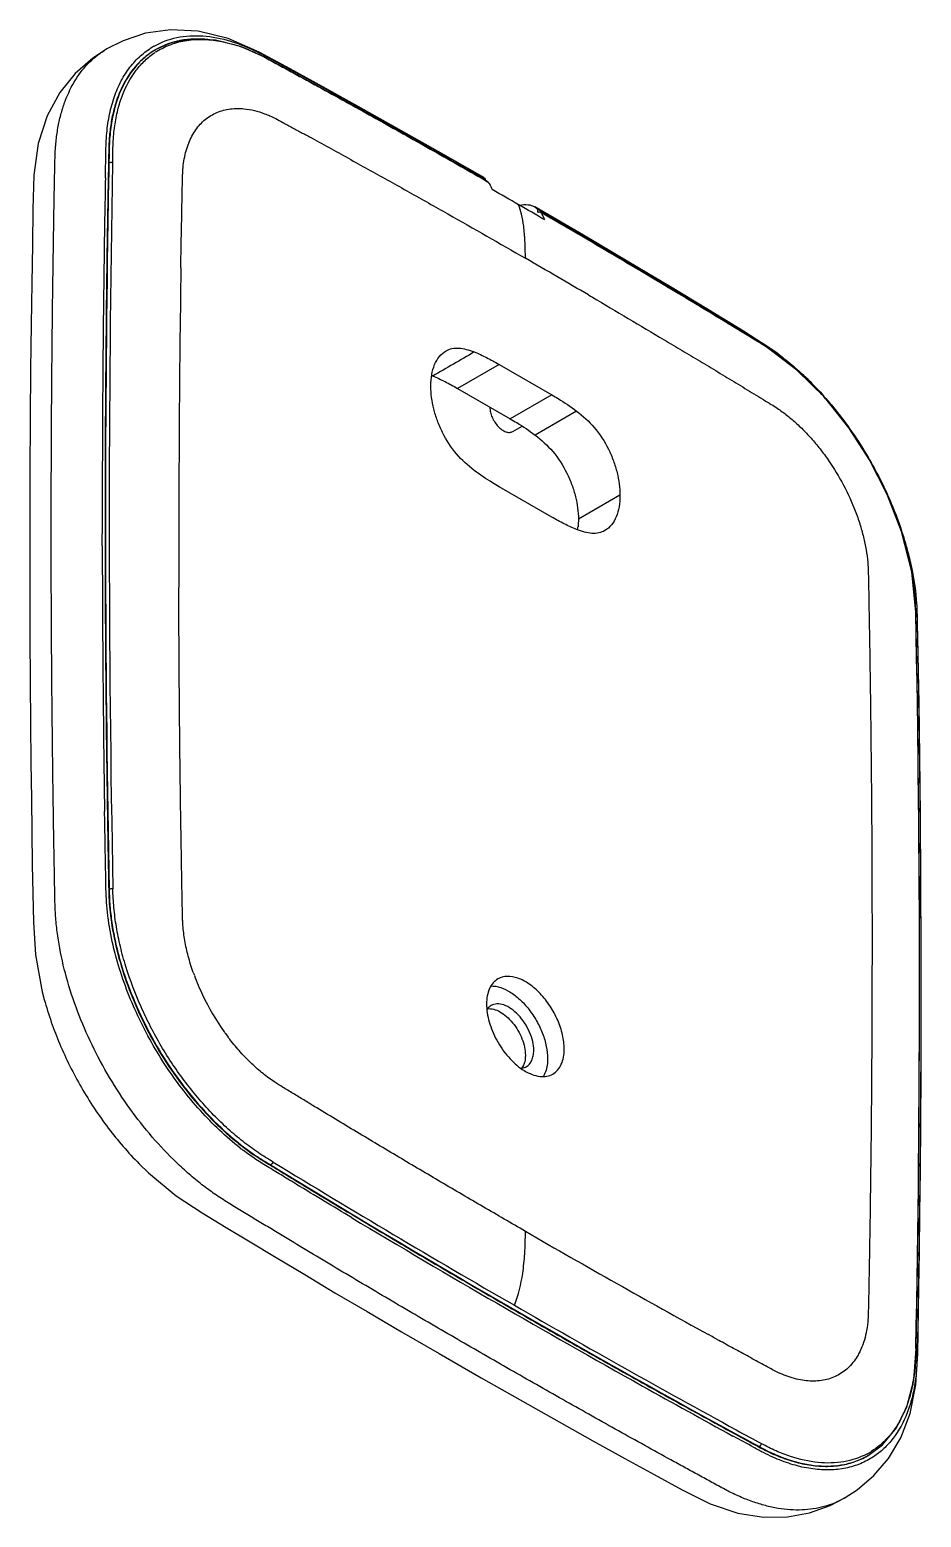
# Model space of a CAD drawing. Header units: millimetres. Extents: x 1791 to 2848, y -3889 to -2778.
# Drawn here: x 2734 to 2847.7, y -3113.2 to -2923.5 of the extents above; entities that cross this region are included whole.
import ezdxf

# ---------------------------------------------------------------- set-up
doc = ezdxf.new("R2010")
doc.units = ezdxf.units.MM

msp = doc.modelspace()

# ---------------------------------------------------------------- linework, layer by layer
at = {"color": 7, "linetype": 'Continuous'}
for p, q in [((2752.08, -2925.14), (2750.11, -2926.01)), ((2754.79, -2924.64), (2752.08, -2925.14)), ((2757.75, -2924.78), (2754.79, -2924.64)), ((2743.89, -2925.92), (2743.89, -2925.92)), ((2749.88, -2925.57), (2749.89, -2925.56)), ((2750.13, -2926), (2750.08, -2926.03)), ((2750.12, -2926.01), (2750.08, -2926.03)), ((2750.2, -2926.25), (2750.24, -2926.23)), ((2750.24, -2926.23), (2750.26, -2926.22)), ((2766.66, -2928.41), (2763.89, -2926.91)), ((2763.95, -2926.96), (2763.9, -2926.91)), ((2744.1, -2939.94), (2744.09, -2940.49)), ((2744.14, -2940.39), (2744.14, -2940.49)), ((2744.61, -2940.5), (2744.62, -2940.42)), ((2743.69, -2942.37), (2743.69, -2942.29)), ((2744.05, -2942.3), (2744.04, -2942.86)), ((2791.6, -2942.38), (2792.03, -2942.62)), ((2791.68, -2942.23), (2792.12, -2942.48)), ((2792.12, -2942.48), (2791.71, -2942.18)), ((2792.12, -2942.48), (2792.12, -2942.66)), ((2792.03, -2942.62), (2792.21, -2942.73)), ((2792.21, -2942.73), (2792.42, -2942.85)), ((2792.42, -2942.85), (2792.48, -2942.88)), ((2792.48, -2942.88), (2792.43, -2942.84)), ((2804.63, -2949.68), (2798.44, -2946.07)), ((2798.44, -2946.07), (2798.84, -2946.36)), ((2798.84, -2946.77), (2798.84, -2946.36)), ((2798.84, -2946.36), (2799.01, -2946.46)), ((2798.89, -2946.73), (2798.84, -2946.77)), ((2799.01, -2946.46), (2799.04, -2946.48)), ((2799.04, -2946.48), (2799.22, -2946.58)), ((2804.46, -2949.82), (2799.15, -2946.71)), ((2799.15, -2946.72), (2799.19, -2946.76)), ((2800.02, -2947.24), (2799.19, -2946.76)), ((2799.22, -2946.58), (2800.1, -2947.09)), ((2753.37, -2950.58), (2753.39, -2949.23)), ((2753.33, -2953.19), (2753.36, -2951.25)), ((2753.36, -2951.25), (2753.37, -2950.58)), ((2753.32, -2953.83), (2753.33, -2953.19)), ((2805.27, -2957.29), (2805.54, -2957.44)), ((2805.54, -2957.44), (2805.78, -2957.59)), ((2793.89, -2966.15), (2788.58, -2969.21)), ((2793.89, -2966.15), (2800.6, -2970.03)), ((2788.58, -2969.21), (2795.3, -2973.09)), ((2800.6, -2970.03), (2795.3, -2973.09)), ((2803.77, -2972.11), (2798.47, -2975.17)), ((2795.62, -2974.71), (2796.82, -2974.02)), ((2800.6, -2985.63), (2793.89, -2981.75)), ((2809.3, -2982.85), (2804, -2985.91)), ((2743.3, -2989), (2743.29, -2987.76)), ((2743.3, -2989.31), (2743.3, -2989)), ((2847.03, -2997.77), (2846.5, -2992.61)), ((2753.06, -2995.45), (2753.06, -2994.59)), ((2847.33, -3003.23), (2847.2, -2997.46)), ((2847.02, -2997.72), (2847.03, -2997.77)), ((2847.02, -2997.72), (2847.02, -2997.77)), ((2847.03, -2997.77), (2847.03, -2997.77)), ((2734.37, -3029.98), (2734.51, -3037.29)), ((2847.26, -3092.29), (2847.41, -3083.94)), ((2821.04, -3090.16), (2820.59, -3089.9)), ((2821.22, -3090.25), (2821.04, -3090.16)), ((2821.92, -3090.64), (2821.22, -3090.25)), ((2822.14, -3090.76), (2821.92, -3090.64)), ((2822.36, -3090.88), (2822.14, -3090.76)), ((2847.03, -3091.66), (2847.05, -3091.72)), ((2847.03, -3091.66), (2847.03, -3091.72)), ((2847.03, -3091.72), (2847.03, -3091.99)), ((2823.8, -3102.89), (2823.71, -3102.84)), ((2823.88, -3102.52), (2824.03, -3102.61)), ((2840.87, -3105.35), (2840.93, -3105.32)), ((2837.88, -3110.78), (2837.88, -3110.78))]:
    msp.add_line(p, q, dxfattribs=at)
for points in [[(2767.23, -2928.46), (2763.28, -2926.31), (2759.35, -2924.59), (2755.53, -2923.65), (2751.99, -2923.47), (2748.82, -2923.92), (2745.94, -2924.88), (2743.89, -2925.92)], [(2763.9, -2926.91), (2760.9, -2925.59), (2757.75, -2924.78)], [(2743.89, -2925.92), (2742.07, -2927.1), (2739.82, -2929.05), (2737.87, -2931.47), (2736.28, -2934.44), (2735.14, -2937.97), (2734.57, -2942.03), (2734.46, -2946.37), (2734.38, -2950.9), (2734.3, -2955.78), (2734.23, -2961.05), (2734.16, -2966.76), (2734.11, -2973.04), (2734.07, -2980.03), (2734.05, -2987.45), (2734.05, -2994.55), (2734.07, -3000.86), (2734.1, -3006.65), (2734.14, -3012), (2734.19, -3016.95), (2734.25, -3021.58), (2734.37, -3029.98)], [(2792.43, -2942.84), (2788.31, -2940.48), (2784.2, -2938.15), (2780.31, -2935.96), (2776.63, -2933.91), (2773.15, -2931.98), (2769.83, -2930.15), (2766.66, -2928.41)], [(2791.71, -2942.18), (2786.1, -2938.98), (2780.78, -2935.97), (2775.9, -2933.25), (2771.4, -2930.76), (2767.23, -2928.46)], [(2835.41, -2970.39), (2831.86, -2966.87), (2827.89, -2963.87), (2823.68, -2961.3), (2819.26, -2958.62), (2814.61, -2955.83), (2809.69, -2952.9), (2804.46, -2949.82)], [(2831.78, -2966.81), (2829.3, -2964.68), (2825.05, -2961.91), (2820.58, -2959.2), (2815.74, -2956.28), (2810.45, -2953.12), (2804.63, -2949.68)], [(2833.77, -2968.58), (2833.28, -2968.1), (2831.92, -2966.93)], [(2846.5, -2992.61), (2845.2, -2987.48), (2843.38, -2982.75), (2841.13, -2978.34), (2838.48, -2974.23), (2835.41, -2970.39)], [(2847.05, -3091.72), (2847.31, -3076), (2847.46, -3060.97), (2847.51, -3046.83), (2847.48, -3033.5), (2847.38, -3020.88), (2847.23, -3008.88), (2847.03, -2997.77)], [(2847.41, -3083.94), (2847.48, -3079.3), (2847.55, -3074.31), (2847.61, -3068.91), (2847.66, -3063.02), (2847.69, -3056.55), (2847.71, -3049.38), (2847.71, -3041.36), (2847.67, -3032.22), (2847.61, -3023.64), (2847.52, -3016.18), (2847.43, -3009.39), (2847.33, -3003.23)], [(2734.51, -3037.29), (2734.76, -3041.45), (2735.64, -3046.17), (2735.9, -3047.16)], [(2747.99, -3068.11), (2749.17, -3069.26), (2752.71, -3072.2), (2756.05, -3074.38), (2759.08, -3076.22), (2762.13, -3078.07), (2765.47, -3080.08), (2769.1, -3082.25), (2772.96, -3084.55), (2777.07, -3086.97), (2781.44, -3089.53), (2786.25, -3092.32), (2791.62, -3095.41), (2796.87, -3098.4), (2801.55, -3101.03), (2805.86, -3103.45), (2809.92, -3105.69), (2813.68, -3107.76), (2817.22, -3109.7), (2820.79, -3111.49), (2824.31, -3112.66), (2827.62, -3113.19), (2830.65, -3113.16), (2833.48, -3112.63), (2836.11, -3111.68), (2837.88, -3110.78)], [(2837.88, -3110.78), (2839.55, -3109.7), (2841.69, -3107.89), (2843.56, -3105.7), (2845.11, -3103.08), (2846.3, -3099.95), (2847.04, -3096.3), (2847.26, -3092.29)], [(2840.93, -3105.32), (2842.76, -3103.96), (2844.56, -3101.79), (2845.88, -3099.09), (2846.75, -3095.71), (2847.05, -3091.73)]]:
    msp.add_lwpolyline(points, dxfattribs=at)
for centre, radius, start, end in [((2754.96, -2934.37), 9.66, 113.3868, 119.9876), ((2755.31, -2935.57), 10.92, 97.2362, 102.4446), ((2755.37, -2938.56), 13.91, 84.2952, 86.0362), ((2754.5, -2944.02), 19.48, 68.6225, 72.1061), ((2755.19, -2934.72), 10.09, 131.8118, 133.2976), ((2754.72, -2934.07), 9.78, 119.6985, 120.8629), ((2755.34, -2934.3), 9.55, 122.5251, 123.6617), ((2752.28, -2949.1), 25.03, 62.8778, 63.8159), ((2750.65, -2951.11), 27.75, 61.7495, 62.6611), ((2751.69, -2950.25), 26.32, 62.3976, 62.881), ((2751.36, -2950.88), 27.03, 62.2403, 62.3989), ((2104.58, -4140.86), 1381.6, 60.1768, 61.4758), ((5113, -2985.9), 2368.82, 178.90172, 181.14034), ((5033.06, -2985.05), 2289.77, 178.93185, 179.19294), ((5090.37, -2986.14), 2346.68, 178.9294, 179.18569), ((5091.99, -2986.2), 2348.35, 178.94263, 179.18519), ((2091.69, -4166.36), 1409.39, 60.00048, 60.15802), ((2088.33, -4172.18), 1416.11, 59.84348, 60.00052), ((2797.45, -2950.21), 4.46, 102.0783, 102.3696), ((5076.06, -2985.55), 2332.77, 179.19559, 180.05438), ((5066.31, -2985.7), 2322.66, 179.18858, 180.08915), ((5109.93, -2985.92), 2366.23, 179.19779, 181.14309), ((5075.72, -2989.16), 2322.67, 179.12838, 180.13382), ((2092.92, -4172.57), 1408.67, 59.62277, 60.00045), ((2781.14, -2978.7), 11.87, 68.8271, 69.417), ((2794.92, -2971.64), 2.21, 178.9468, 180.0023), ((2796.13, -2986.07), 7.86, 351.4903, 354.0762), ((5138.52, -2985.4), 2395.23, 180.09359, 180.9034), ((2814.07, -2998.43), 32.96, 1.2368, 1.4951), ((479.9, -3045.11), 2367.59, 358.87338, 1.14551), ((2778.41, -3032.19), 34.67, 187.7315, 187.9399), ((2781.75, -3034.28), 28.46, 199.3317, 200.1263), ((2783.09, -3033.77), 29.89, 200.1701, 205.385), ((2784.11, -3033.29), 31.02, 205.3761, 215.443), ((2799.05, -3047.74), 6.76, 180.0109, 181.9595), ((2793.81, -3049.41), 1.76, 140.1991, 146.1958), ((2793.71, -3049.32), 1.63, 132.1153, 140.1947), ((2793.64, -3049.25), 1.53, 120.0339, 132.0918), ((2783.56, -3033.67), 30.35, 215.4597, 215.7623), ((2783.34, -3033.83), 30.08, 215.7608, 217.0256), ((2783.01, -3034.08), 29.67, 217.0265, 217.8188), ((2781.59, -3039.27), 33.57, 232.387, 232.8792), ((2781.98, -3039.08), 34.29, 232.05, 232.8554), ((3506.11, -1855.32), 1421.55, 238.56653, 241.32091), ((3513.41, -1843.34), 1435.1, 238.57045, 239.99878), ((3510.43, -1848.67), 1429.88, 239.05126, 239.91401), ((3481, -1892.76), 1367.22, 239.99278, 241.11617), ((3492.14, -1880.39), 1393.26, 239.91063, 240.78827), ((3482.79, -1896.72), 1373.56, 239.99167, 241.34564), ((2826.62, -3092.38), 20.37, 349.5156, 351.7313), ((3475.5, -1910.16), 1359.16, 240.78848, 241.34363), ((2833.09, -3094.29), 13.61, 331.9717, 335.9654), ((3363.62, -2115.53), 1124.87, 241.32764, 241.50939), ((3578.2, -1721.78), 1572.83, 241.35168, 241.48461), ((2836.34, -3096.68), 9.54, 297.5992, 301.7379), ((2836.11, -3096.98), 9.63, 299.6138, 299.9936)]:
    msp.add_arc(centre, radius, start, end, dxfattribs=at)
for points, knots in [([(2749.89, -2925.56), (2750.8, -2925.05), (2752.84, -2924.3), (2756.22, -2924.12), (2759.83, -2924.84), (2762.2, -2925.84), (2763.39, -2926.46)], [0, 0, 0, 0, 0.220692, 0.455254, 0.713191, 1, 1, 1, 1]), ([(2750.26, -2926.22), (2750.83, -2925.86), (2752.06, -2925.26), (2754.84, -2924.56), (2757.08, -2924.69), (2758.54, -2924.97)], [0, 0, 0, 0, 0.23619, 0.478069, 1, 1, 1, 1]), ([(2752.95, -2924.91), (2752.8, -2924.95), (2752.17, -2925.1), (2751.57, -2925.31), (2751.13, -2925.5)], [0, 0, 0, 0, 0.252841, 1, 1, 1, 1]), ([(2756.33, -2924.68), (2756.13, -2924.67), (2755.33, -2924.63), (2754.52, -2924.67), (2753.93, -2924.74)], [0, 0, 0, 0, 0.25635, 1, 1, 1, 1]), ([(2758.54, -2924.97), (2758.7, -2925.01), (2759.36, -2925.15), (2760, -2925.33), (2760.49, -2925.48)], [0, 0, 0, 0, 0.244972, 1, 1, 1, 1]), ([(2837.88, -3110.78), (2837.08, -3111.23), (2835.34, -3111.96), (2832.45, -3112.38), (2829.92, -3112.19), (2827.83, -3111.73), (2826.2, -3111.23), (2824.55, -3110.58), (2823.17, -3109.91), (2822.08, -3109.31), (2820.96, -3108.71), (2819.57, -3107.95), (2817.89, -3107.03), (2815.66, -3105.81), (2812.87, -3104.27), (2809.53, -3102.41), (2805.06, -3099.91), (2799.48, -3096.76), (2792.79, -3092.94), (2786.09, -3089.06), (2780.52, -3085.8), (2776.06, -3083.16), (2772.71, -3081.17), (2769.37, -3079.16), (2766.58, -3077.48), (2764.35, -3076.13), (2762.68, -3075.12), (2761.29, -3074.27), (2760.17, -3073.59), (2759.33, -3073.08), (2758.49, -3072.55), (2757.37, -3071.8), (2755.98, -3070.78), (2754.34, -3069.43), (2752.18, -3067.45), (2749.59, -3064.71), (2746.74, -3061.07), (2744.17, -3057.14), (2741.94, -3052.99), (2740.1, -3048.72), (2738.68, -3044.42), (2737.87, -3040.84), (2737.47, -3038.04), (2737.32, -3036.35), (2737.27, -3035.01), (2737.24, -3033.71), (2737.21, -3032.08), (2737.18, -3030.13), (2737.13, -3027.53), (2737.08, -3024.28), (2737.02, -3020.38), (2736.97, -3016.49), (2736.91, -3011.3), (2736.85, -3004.83), (2736.8, -2997.07), (2736.78, -2989.33), (2736.79, -2981.61), (2736.82, -2973.9), (2736.88, -2966.2), (2736.94, -2959.8), (2737.01, -2954.68), (2737.07, -2950.85), (2737.12, -2947.66), (2737.16, -2945.11), (2737.2, -2943.2), (2737.23, -2941.61), (2737.26, -2940.33), (2737.28, -2939.08), (2737.4, -2937.56), (2737.65, -2935.8), (2738.03, -2934.14), (2738.69, -2932.1), (2739.79, -2929.81), (2741.59, -2927.52), (2743.09, -2926.37), (2743.89, -2925.92)], [0, 0, 0, 0, 0.011163, 0.022791, 0.03526, 0.041897, 0.048823, 0.056048, 0.063574, 0.067437, 0.071308, 0.079056, 0.08681, 0.09457, 0.110109, 0.125674, 0.141263, 0.172516, 0.20387, 0.235322, 0.266873, 0.282685, 0.298523, 0.314384, 0.330271, 0.338223, 0.346182, 0.354147, 0.358131, 0.362117, 0.36613, 0.370212, 0.378576, 0.387193, 0.396041, 0.414315, 0.433169, 0.452341, 0.471553, 0.490528, 0.508996, 0.526714, 0.535228, 0.543481, 0.547504, 0.55148, 0.559425, 0.567366, 0.575304, 0.591169, 0.607019, 0.622855, 0.638675, 0.670272, 0.701809, 0.733287, 0.764706, 0.796065, 0.827364, 0.858604, 0.874201, 0.889784, 0.905351, 0.913129, 0.920903, 0.928674, 0.932558, 0.936427, 0.943952, 0.951177, 0.958103, 0.964741, 0.977209, 0.988837, 1, 1, 1, 1]), ([(2743.69, -2942.29), (2743.71, -2941.32), (2743.74, -2940.11), (2743.76, -2938.67), (2743.79, -2937.77), (2743.86, -2936.68), (2744, -2935.43), (2744.28, -2933.86), (2744.79, -2932.01), (2745.65, -2930), (2746.76, -2928.24), (2748.11, -2926.78), (2749.16, -2926), (2749.7, -2925.67)], [0, 0, 0, 0, 0.157007, 0.195973, 0.23305, 0.303509, 0.371476, 0.437156, 0.562234, 0.679797, 0.790744, 0.896739, 1, 1, 1, 1]), ([(2748.27, -2927.38), (2747.55, -2928.06), (2746.26, -2929.7), (2745.18, -2932.13), (2744.59, -2934.3), (2744.28, -2936.1), (2744.15, -2937.66), (2744.12, -2938.95), (2744.1, -2939.61), (2744.1, -2939.94)], [0, 0, 0, 0, 0.217775, 0.454084, 0.581237, 0.714791, 0.854833, 0.92719, 1, 1, 1, 1]), ([(2750.08, -2926.03), (2749.58, -2926.33), (2748.62, -2927.01), (2746.92, -2928.76), (2745.64, -2931.01), (2744.81, -2933.56), (2744.37, -2935.71), (2744.2, -2937.61), (2744.17, -2939.19), (2744.15, -2939.99), (2744.14, -2940.39)], [0, 0, 0, 0, 0.106732, 0.215814, 0.448005, 0.574561, 0.708979, 0.851504, 0.92559, 1, 1, 1, 1]), ([(2744.62, -2940.42), (2744.62, -2939.99), (2744.64, -2939.16), (2744.67, -2937.59), (2744.84, -2935.76), (2745.23, -2933.72), (2745.99, -2931.28), (2747.15, -2929.1), (2748.71, -2927.36), (2749.58, -2926.66), (2750.04, -2926.36)], [0, 0, 0, 0, 0.081753, 0.158738, 0.299373, 0.431499, 0.556389, 0.786674, 0.89471, 1, 1, 1, 1]), ([(2750.08, -2926.03), (2749.93, -2926.12), (2749.37, -2926.46), (2748.83, -2926.87), (2748.46, -2927.21)], [0, 0, 0, 0, 0.249049, 1, 1, 1, 1]), ([(2761.6, -2925.88), (2761.75, -2925.94), (2762.33, -2926.17), (2762.9, -2926.43), (2763.32, -2926.64)], [0, 0, 0, 0, 0.244778, 1, 1, 1, 1]), ([(2763.78, -2926.66), (2763.83, -2926.69), (2764.01, -2926.79), (2764.2, -2926.89), (2764.33, -2926.96)], [0, 0, 0, 0, 0.245053, 1, 1, 1, 1]), ([(2763.95, -2926.96), (2764.23, -2927.11), (2764.79, -2927.42), (2765.93, -2928.03), (2767.38, -2928.82), (2769.11, -2929.77), (2771.42, -2931.04), (2774.3, -2932.63), (2778.92, -2935.19), (2784.69, -2938.44), (2789.3, -2941.06), (2791.6, -2942.38)], [0, 0, 0, 0, 0.029669, 0.060825, 0.123081, 0.185398, 0.247766, 0.372646, 0.49772, 0.74846, 1, 1, 1, 1]), ([(2753.39, -2949.23), (2753.41, -2948.51), (2753.43, -2947.09), (2753.47, -2944.94), (2753.51, -2943.23), (2753.53, -2942.02), (2753.58, -2941.15), (2753.68, -2940.21), (2753.9, -2939.15), (2754.21, -2938.17), (2754.71, -2936.97), (2755.55, -2935.67), (2756.9, -2934.46), (2758.53, -2933.71), (2759.71, -2933.53), (2760.32, -2933.52)], [0, 0, 0, 0, 0.11108, 0.22218, 0.333081, 0.377291, 0.409656, 0.469148, 0.524411, 0.57749, 0.628833, 0.725295, 0.81622, 0.906183, 1, 1, 1, 1]), ([(2760.32, -2933.52), (2760.4, -2933.51), (2760.74, -2933.51), (2761.08, -2933.53), (2761.34, -2933.55)], [0, 0, 0, 0, 0.245799, 1, 1, 1, 1]), ([(2761.34, -2933.55), (2762.25, -2933.64), (2763.38, -2933.92), (2764.7, -2934.46), (2765.48, -2934.83), (2766.43, -2935.35), (2767.56, -2935.97), (2768.8, -2936.64), (2770.45, -2937.54), (2772.52, -2938.68), (2774.99, -2940.04), (2778.29, -2941.87), (2782.42, -2944.17), (2789.02, -2947.9), (2793.96, -2950.72), (2797.24, -2952.62)], [0, 0, 0, 0, 0.066928, 0.085046, 0.104642, 0.130335, 0.165009, 0.199585, 0.234203, 0.303502, 0.372857, 0.44227, 0.581284, 0.720562, 1, 1, 1, 1]), ([(2744.62, -2940.42), (2744.53, -2940.4), (2744.37, -2940.41), (2744.21, -2940.45), (2744.14, -2940.49)], [0, 0, 0, 0, 0.522116, 1, 1, 1, 1]), ([(2792.48, -2942.88), (2792.53, -2942.95), (2792.74, -2943.26), (2792.91, -2943.59), (2793.01, -2943.85)], [0, 0, 0, 0, 0.24186, 1, 1, 1, 1]), ([(2797.24, -2952.62), (2797.24, -2951.88), (2797.22, -2950.52), (2797.06, -2948.64), (2796.8, -2947.09), (2796.53, -2946.18), (2796.37, -2945.79)], [0, 0, 0, 0, 0.31972, 0.590463, 0.815713, 1, 1, 1, 1]), ([(2796.51, -2945.85), (2796.85, -2945.78), (2797.37, -2945.73), (2798.02, -2945.86), (2798.31, -2945.99), (2798.44, -2946.07)], [0, 0, 0, 0, 0.523857, 0.765487, 1, 1, 1, 1]), ([(2798.89, -2946.73), (2798.93, -2946.71), (2799.02, -2946.68), (2799.11, -2946.69), (2799.15, -2946.71)], [0, 0, 0, 0, 0.547903, 1, 1, 1, 1]), ([(2799.73, -2947.73), (2799.71, -2947.67), (2799.6, -2947.43), (2799.49, -2947.2), (2799.39, -2947.04)], [0, 0, 0, 0, 0.255679, 1, 1, 1, 1]), ([(2828.17, -2964.07), (2827.59, -2963.69), (2826.71, -2963.15), (2825.53, -2962.44), (2824.36, -2961.72), (2822.9, -2960.83), (2820.55, -2959.41), (2817.62, -2957.64), (2814.1, -2955.54), (2810.58, -2953.44), (2805.89, -2950.67), (2802.37, -2948.6), (2800.02, -2947.24)], [0, 0, 0, 0, 0.063217, 0.094541, 0.125909, 0.188675, 0.251388, 0.376681, 0.501752, 0.626622, 0.751288, 1, 1, 1, 1]), ([(2800.1, -2947.09), (2801.54, -2947.93), (2804.41, -2949.61), (2808.72, -2952.15), (2813.02, -2954.71), (2817.33, -2957.28), (2820.91, -2959.45), (2823.78, -2961.19), (2825.91, -2962.49), (2828.02, -2963.76), (2830.01, -2965.2), (2831.93, -2966.8), (2833.16, -2967.97), (2833.77, -2968.58)], [0, 0, 0, 0, 0.124593, 0.249443, 0.374553, 0.499927, 0.625566, 0.688484, 0.751454, 0.812574, 0.872851, 0.93532, 1, 1, 1, 1]), ([(2805.78, -2957.59), (2807.31, -2958.48), (2810.36, -2960.28), (2814.17, -2962.55), (2817.22, -2964.37), (2819.51, -2965.74), (2821.8, -2967.12), (2823.71, -2968.28), (2825.23, -2969.21), (2826.38, -2969.9), (2827.33, -2970.49), (2828.07, -2970.94), (2828.68, -2971.31), (2829.32, -2971.71), (2830.21, -2972.34), (2831.27, -2973.18), (2832.5, -2974.31), (2833.69, -2975.57), (2834.83, -2976.94), (2836.27, -2978.89), (2837.85, -2981.5), (2839.12, -2984.26), (2839.9, -2986.5), (2840.36, -2988.16), (2840.7, -2989.78), (2840.88, -2991.12), (2840.95, -2992.24), (2840.97, -2993.28), (2841, -2994.5), (2841.03, -2996.28), (2841.07, -2998.52), (2841.12, -3001.19), (2841.16, -3003.87), (2841.21, -3007.44), (2841.27, -3011.89), (2841.33, -3017.23), (2841.38, -3022.56), (2841.41, -3027.88), (2841.44, -3034.96), (2841.44, -3043.79), (2841.41, -3052.62), (2841.36, -3059.66), (2841.31, -3064.94), (2841.25, -3070.2), (2841.19, -3074.59), (2841.13, -3078.1), (2841.09, -3080.72), (2841.05, -3082.91), (2841.01, -3084.66), (2840.99, -3085.75), (2840.97, -3086.59), (2840.96, -3087.26), (2840.92, -3088.17), (2840.74, -3089.73), (2840.37, -3091), (2840.03, -3091.77)], [0, 0, 0, 0, 0.03505, 0.07019, 0.087795, 0.105425, 0.123079, 0.140758, 0.149606, 0.158455, 0.167305, 0.171773, 0.175591, 0.181446, 0.186682, 0.197198, 0.20823, 0.21974, 0.231531, 0.243518, 0.267744, 0.291763, 0.303496, 0.314894, 0.325745, 0.336264, 0.341581, 0.34805, 0.356854, 0.36572, 0.383424, 0.401107, 0.418782, 0.436452, 0.471756, 0.507005, 0.5422, 0.577343, 0.612436, 0.68248, 0.752345, 0.787216, 0.822048, 0.856843, 0.891599, 0.908955, 0.926295, 0.943629, 0.952299, 0.960973, 0.965259, 0.968918, 0.974148, 0.983382, 1, 1, 1, 1]), ([(2785.19, -2968.93), (2785.19, -2968.43), (2785.25, -2967.5), (2785.6, -2966.2), (2786.21, -2965.13), (2786.8, -2964.61), (2787.12, -2964.42)], [0, 0, 0, 0, 0.289701, 0.548975, 0.782493, 1, 1, 1, 1]), ([(2787.12, -2964.42), (2787.35, -2964.29), (2787.89, -2964.08), (2788.79, -2964.04), (2789.75, -2964.22), (2790.39, -2964.44), (2790.72, -2964.57)], [0, 0, 0, 0, 0.220348, 0.455578, 0.711706, 1, 1, 1, 1]), ([(2790.72, -2964.57), (2791.26, -2964.78), (2792.33, -2965.28), (2793.36, -2965.85), (2793.89, -2966.15)], [0, 0, 0, 0, 0.487471, 1, 1, 1, 1]), ([(2833.72, -2968.62), (2832.85, -2967.75), (2831.5, -2966.52), (2829.61, -2965.04), (2828.65, -2964.38), (2828.17, -2964.07)], [0, 0, 0, 0, 0.5134, 0.760464, 1, 1, 1, 1]), ([(2790.72, -2979.67), (2789.9, -2979.04), (2788.31, -2977.62), (2786.86, -2975.34), (2786, -2973.35), (2785.39, -2971.4), (2785.19, -2969.9), (2785.19, -2968.93)], [0, 0, 0, 0, 0.246211, 0.50973, 0.640615, 0.766989, 1, 1, 1, 1]), ([(2785.42, -2967.64), (2785.96, -2967.84), (2787.03, -2968.34), (2788.06, -2968.91), (2788.58, -2969.21)], [0, 0, 0, 0, 0.487558, 1, 1, 1, 1]), ([(2845.82, -2989.59), (2845.31, -2987.65), (2843.97, -2983.78), (2841.23, -2978.26), (2837.82, -2973.13), (2835.14, -2970.03), (2833.72, -2968.62)], [0, 0, 0, 0, 0.245964, 0.499918, 0.753867, 1, 1, 1, 1]), ([(2833.77, -2968.58), (2835.18, -2970.01), (2837.84, -2973.12), (2841.24, -2978.26), (2843.99, -2983.77), (2845.34, -2987.63), (2845.87, -2989.57)], [0, 0, 0, 0, 0.246245, 0.500041, 0.753818, 1, 1, 1, 1]), ([(2800.6, -2970.03), (2800.88, -2970.19), (2801.97, -2970.83), (2803.03, -2971.54), (2803.77, -2972.11)], [0, 0, 0, 0, 0.255474, 1, 1, 1, 1]), ([(2792.71, -2971.64), (2792.71, -2971.84), (2792.77, -2972.28), (2792.98, -2972.91), (2793.32, -2973.53), (2793.74, -2974.07), (2794.21, -2974.49), (2794.71, -2974.76), (2795.2, -2974.86), (2795.5, -2974.78), (2795.62, -2974.71)], [0, 0, 0, 0, 0.128819, 0.270585, 0.417879, 0.562372, 0.696187, 0.813586, 0.913063, 1, 1, 1, 1]), ([(2803.77, -2972.11), (2804.59, -2972.73), (2806.18, -2974.16), (2807.63, -2976.44), (2808.49, -2978.43), (2809.1, -2980.38), (2809.3, -2981.88), (2809.3, -2982.85)], [0, 0, 0, 0, 0.246211, 0.50973, 0.640615, 0.766989, 1, 1, 1, 1]), ([(2795.3, -2973.09), (2795.58, -2973.25), (2796.67, -2973.9), (2797.73, -2974.6), (2798.47, -2975.17)], [0, 0, 0, 0, 0.255474, 1, 1, 1, 1]), ([(2798.47, -2975.17), (2799.28, -2975.8), (2800.88, -2977.22), (2802.33, -2979.5), (2803.18, -2981.49), (2803.79, -2983.44), (2804, -2984.94), (2804, -2985.91)], [0, 0, 0, 0, 0.246209, 0.509732, 0.640615, 0.766989, 1, 1, 1, 1]), ([(2793.89, -2981.75), (2793.61, -2981.59), (2792.52, -2980.94), (2791.46, -2980.24), (2790.72, -2979.67)], [0, 0, 0, 0, 0.255474, 1, 1, 1, 1]), ([(2809.3, -2982.85), (2809.3, -2983.34), (2809.24, -2984.28), (2808.89, -2985.58), (2808.28, -2986.64), (2807.69, -2987.17), (2807.37, -2987.35)], [0, 0, 0, 0, 0.289701, 0.548975, 0.782493, 1, 1, 1, 1]), ([(2803.77, -2987.2), (2803.23, -2987), (2802.16, -2986.5), (2801.13, -2985.93), (2800.6, -2985.63)], [0, 0, 0, 0, 0.487471, 1, 1, 1, 1]), ([(2804, -2985.91), (2804, -2985.99), (2803.99, -2986.32), (2803.97, -2986.64), (2803.95, -2986.88)], [0, 0, 0, 0, 0.258421, 1, 1, 1, 1]), ([(2807.37, -2987.35), (2807.14, -2987.49), (2806.6, -2987.7), (2805.7, -2987.74), (2804.74, -2987.55), (2804.1, -2987.33), (2803.77, -2987.2)], [0, 0, 0, 0, 0.220348, 0.455578, 0.711706, 1, 1, 1, 1]), ([(2743.65, -2989.31), (2743.65, -2991.28), (2743.66, -2995.21), (2743.69, -3001.11), (2743.74, -3007.02), (2743.8, -3012.94), (2743.87, -3018.87), (2743.95, -3023.81), (2744.01, -3027.28), (2744.04, -3029.26), (2744.07, -3030.75), (2744.09, -3031.99), (2744.11, -3032.98), (2744.13, -3033.98), (2744.2, -3035.25), (2744.31, -3036.28), (2744.38, -3036.79)], [0, 0, 0, 0, 0.124101, 0.248381, 0.37284, 0.497475, 0.622289, 0.74728, 0.809842, 0.84114, 0.872448, 0.903768, 0.919431, 0.93512, 0.967108, 1, 1, 1, 1]), ([(2847.02, -2997.57), (2847, -2996.93), (2846.93, -2995.62), (2846.61, -2992.95), (2846.18, -2990.93), (2845.82, -2989.59)], [0, 0, 0, 0, 0.237927, 0.484306, 1, 1, 1, 1]), ([(2845.87, -2989.57), (2846.06, -2990.27), (2846.73, -2992.95), (2847.11, -2995.72), (2847.17, -2997.77)], [0, 0, 0, 0, 0.26111, 1, 1, 1, 1]), ([(2754.89, -3043.7), (2754.65, -3043.02), (2754.24, -3041.68), (2753.79, -3039.66), (2753.61, -3038.17), (2753.54, -3037.16), (2753.52, -3036.57), (2753.51, -3035.87), (2753.49, -3034.79), (2753.46, -3033.41), (2753.42, -3031.2), (2753.36, -3027.33), (2753.27, -3021.82), (2753.19, -3015.21), (2753.13, -3008.62), (2753.08, -3002.03), (2753.06, -2997.65), (2753.06, -2995.45)], [0, 0, 0, 0, 0.044699, 0.087065, 0.127798, 0.13812, 0.149225, 0.164584, 0.181701, 0.216004, 0.250261, 0.31869, 0.455426, 0.591953, 0.728217, 0.864229, 1, 1, 1, 1]), ([(2847.17, -2997.77), (2847.19, -2998.25), (2847.2, -2999.23), (2847.24, -3001.2), (2847.29, -3003.67), (2847.34, -3006.63), (2847.4, -3010.59), (2847.47, -3015.52), (2847.54, -3021.43), (2847.59, -3027.34), (2847.64, -3035.19), (2847.67, -3044.99), (2847.65, -3056.72), (2847.53, -3072.3), (2847.36, -3083.96), (2847.21, -3091.73)], [0, 0, 0, 0, 0.01545, 0.031257, 0.062848, 0.094411, 0.125954, 0.188976, 0.251906, 0.314743, 0.377488, 0.502704, 0.627559, 0.752059, 1, 1, 1, 1]), ([(2744.06, -3036.85), (2743.98, -3036.3), (2743.86, -3035.2), (2743.78, -3033.82), (2743.76, -3032.7), (2743.74, -3031.55), (2743.71, -3030.11), (2743.68, -3028.37), (2743.64, -3026.06), (2743.61, -3024.32), (2743.59, -3023.16)], [0, 0, 0, 0, 0.12231, 0.241925, 0.303291, 0.366622, 0.493431, 0.620164, 0.746831, 1, 1, 1, 1]), ([(2744.65, -3033.04), (2744.56, -3033.03), (2744.4, -3033.04), (2744.24, -3033.09), (2744.17, -3033.12)], [0, 0, 0, 0, 0.521384, 1, 1, 1, 1]), ([(2744.17, -3033.12), (2744.18, -3033.47), (2744.2, -3034.17), (2744.29, -3035.58), (2744.5, -3037.4), (2744.9, -3039.61), (2745.64, -3042.64), (2746.92, -3046.45), (2748.96, -3050.92), (2751.45, -3055.21), (2754.33, -3059.18), (2757.5, -3062.72), (2759.83, -3064.79), (2761.02, -3065.72)], [0, 0, 0, 0, 0.027409, 0.055359, 0.112861, 0.172367, 0.233658, 0.360485, 0.491073, 0.622881, 0.753284, 0.879754, 1, 1, 1, 1]), ([(2765.08, -3067.89), (2764.76, -3067.69), (2764.11, -3067.3), (2763.15, -3066.68), (2762.19, -3066.01), (2760.91, -3065.04), (2759.31, -3063.69), (2756.79, -3061.25), (2753.82, -3057.78), (2750.72, -3053.15), (2748.16, -3048.18), (2746.53, -3043.88), (2745.58, -3040.44), (2745.07, -3037.92), (2744.8, -3035.85), (2744.68, -3034.23), (2744.65, -3033.43), (2744.65, -3033.04)], [0, 0, 0, 0, 0.026778, 0.054075, 0.081936, 0.110399, 0.16929, 0.231115, 0.361132, 0.494866, 0.628579, 0.75977, 0.822793, 0.883938, 0.943329, 0.972036, 1, 1, 1, 1]), ([(2745.11, -3041.94), (2745, -3041.52), (2744.57, -3039.89), (2744.25, -3038.22), (2744.07, -3036.98)], [0, 0, 0, 0, 0.256337, 1, 1, 1, 1]), ([(2744.38, -3036.79), (2744.74, -3039.53), (2746.16, -3045.11), (2749.82, -3053), (2754.03, -3059.03), (2757.94, -3063.21), (2760.03, -3065.04), (2761.11, -3065.86)], [0, 0, 0, 0, 0.241689, 0.49957, 0.757586, 0.881691, 1, 1, 1, 1]), ([(2760.89, -3066.11), (2759.06, -3064.68), (2755.56, -3061.35), (2751.11, -3055.51), (2747.5, -3048.97), (2745.77, -3044.3), (2745.11, -3041.94)], [0, 0, 0, 0, 0.238266, 0.491787, 0.749481, 1, 1, 1, 1]), ([(2793.74, -3044.54), (2793.51, -3044.67), (2793.08, -3045.03), (2792.62, -3045.78), (2792.35, -3046.71), (2792.29, -3047.39), (2792.29, -3047.74)], [0, 0, 0, 0, 0.21778, 0.450925, 0.710262, 1, 1, 1, 1]), ([(2802.19, -3053.46), (2802.19, -3052.86), (2802.03, -3051.6), (2801.4, -3049.75), (2800.44, -3047.97), (2799.22, -3046.41), (2797.83, -3045.18), (2796.39, -3044.39), (2795.16, -3044.15), (2794.3, -3044.28), (2793.92, -3044.44), (2793.74, -3044.54)], [0, 0, 0, 0, 0.128751, 0.270399, 0.417619, 0.562026, 0.695754, 0.813067, 0.912472, 0.957121, 1, 1, 1, 1]), ([(2792.82, -3045.43), (2793.68, -3045.41), (2795.05, -3045.95), (2796.59, -3047.14), (2797.73, -3048.4), (2798.71, -3049.87), (2799.47, -3051.46), (2799.95, -3053.08), (2800.07, -3054.16), (2800.07, -3054.68)], [0, 0, 0, 0, 0.202455, 0.326635, 0.461799, 0.602676, 0.743206, 0.877349, 1, 1, 1, 1]), ([(2735.9, -3047.16), (2736.43, -3049.09), (2737.78, -3052.94), (2740.53, -3058.45), (2743.92, -3063.58), (2746.58, -3066.68), (2747.99, -3068.11)], [0, 0, 0, 0, 0.24622, 0.499992, 0.753766, 1, 1, 1, 1]), ([(2792.3, -3047.97), (2792.33, -3048.76), (2792.65, -3050.39), (2793.68, -3052.69), (2795.17, -3054.73), (2796.43, -3055.82), (2797.1, -3056.23)], [0, 0, 0, 0, 0.238821, 0.500661, 0.762162, 1, 1, 1, 1]), ([(2792.38, -3048.34), (2792.93, -3048.27), (2793.85, -3048.56), (2794.87, -3049.31), (2795.65, -3050.11), (2796.31, -3051.08), (2796.83, -3052.13), (2797.16, -3053.2), (2797.24, -3053.93), (2797.24, -3054.27)], [0, 0, 0, 0, 0.197253, 0.320164, 0.455361, 0.59738, 0.739701, 0.875797, 1, 1, 1, 1]), ([(2798.31, -3053.66), (2798.31, -3053.28), (2798.2, -3052.47), (2797.8, -3051.28), (2797.18, -3050.14), (2796.39, -3049.13), (2795.5, -3048.34), (2794.57, -3047.83), (2793.66, -3047.65), (2793.1, -3047.8), (2792.87, -3047.93)], [0, 0, 0, 0, 0.128817, 0.270551, 0.417854, 0.562348, 0.696166, 0.813569, 0.913058, 1, 1, 1, 1]), ([(2797.24, -3076.73), (2795.45, -3075.69), (2791.85, -3073.6), (2786.47, -3070.45), (2781.98, -3067.79), (2778.4, -3065.65), (2775.71, -3064.04), (2773.02, -3062.42), (2770.77, -3061.06), (2768.98, -3059.97), (2767.63, -3059.15), (2766.41, -3058.4), (2765.36, -3057.76), (2764.53, -3057.19), (2763.52, -3056.42), (2762.3, -3055.34), (2760.89, -3053.88), (2760, -3052.82), (2759.57, -3052.27)], [0, 0, 0, 0, 0.138085, 0.276466, 0.415093, 0.484516, 0.55404, 0.623689, 0.693487, 0.728437, 0.763391, 0.798438, 0.823972, 0.844823, 0.865458, 0.908223, 0.953423, 1, 1, 1, 1]), ([(2797.24, -3054.27), (2797.24, -3054.36), (2797.23, -3054.68), (2797.18, -3055.01), (2797.12, -3055.24)], [0, 0, 0, 0, 0.264674, 1, 1, 1, 1]), ([(2797.37, -3055.72), (2797.52, -3055.64), (2797.8, -3055.4), (2798.09, -3054.92), (2798.27, -3054.32), (2798.31, -3053.89), (2798.31, -3053.66)], [0, 0, 0, 0, 0.217772, 0.450893, 0.710357, 1, 1, 1, 1]), ([(2800.74, -3056.66), (2800.98, -3056.53), (2801.41, -3056.16), (2801.87, -3055.41), (2802.14, -3054.49), (2802.19, -3053.81), (2802.19, -3053.46)], [0, 0, 0, 0, 0.21778, 0.450925, 0.710262, 1, 1, 1, 1]), ([(2796.62, -3055.93), (2796.69, -3055.93), (2796.95, -3055.9), (2797.21, -3055.82), (2797.37, -3055.72)], [0, 0, 0, 0, 0.259636, 1, 1, 1, 1]), ([(2797, -3055.54), (2796.99, -3055.58), (2796.93, -3055.69), (2796.86, -3055.81), (2796.8, -3055.89)], [0, 0, 0, 0, 0.256874, 1, 1, 1, 1]), ([(2797.12, -3055.24), (2797.11, -3055.26), (2797.07, -3055.37), (2797.03, -3055.47), (2797, -3055.54)], [0, 0, 0, 0, 0.255992, 1, 1, 1, 1]), ([(2797.1, -3056.23), (2797.42, -3056.42), (2798.05, -3056.74), (2799.03, -3057), (2799.95, -3057), (2800.51, -3056.8), (2800.74, -3056.66)], [0, 0, 0, 0, 0.291455, 0.551338, 0.78385, 1, 1, 1, 1]), ([(2800.07, -3054.68), (2800.07, -3054.9), (2800.04, -3055.68), (2799.83, -3056.46), (2799.54, -3056.95)], [0, 0, 0, 0, 0.276106, 1, 1, 1, 1]), ([(2761.02, -3065.72), (2761.63, -3066.2), (2762.55, -3066.87), (2763.82, -3067.68), (2764.45, -3068.06), (2764.76, -3068.25)], [0, 0, 0, 0, 0.509315, 0.756293, 1, 1, 1, 1]), ([(2775.08, -3074.97), (2773.91, -3074.27), (2771.57, -3072.86), (2768.65, -3071.09), (2766.3, -3069.67), (2764.85, -3068.78), (2763.7, -3068.08), (2762.6, -3067.37), (2761.8, -3066.8), (2761.28, -3066.41)], [0, 0, 0, 0, 0.252082, 0.504622, 0.631053, 0.757628, 0.819328, 0.879177, 1, 1, 1, 1]), ([(2761.33, -3066.04), (2761.96, -3066.52), (2762.93, -3067.19), (2764.25, -3068.01), (2765.56, -3068.8), (2767.18, -3069.79), (2769.79, -3071.38), (2773.05, -3073.34), (2776.96, -3075.69), (2780.87, -3078.02), (2786.07, -3081.09), (2792.58, -3084.9), (2800.4, -3089.41), (2808.22, -3093.85), (2816.04, -3098.22), (2821.27, -3101.09), (2823.88, -3102.52)], [0, 0, 0, 0, 0.032764, 0.048647, 0.064458, 0.096057, 0.127629, 0.190689, 0.253634, 0.316464, 0.37918, 0.504266, 0.628895, 0.753062, 0.876765, 1, 1, 1, 1]), ([(2765.08, -3067.89), (2765.04, -3067.96), (2764.95, -3068.1), (2764.83, -3068.21), (2764.76, -3068.25)], [0, 0, 0, 0, 0.520369, 1, 1, 1, 1]), ([(2795.84, -3086.16), (2796.36, -3084.86), (2796.88, -3082.65), (2797.2, -3079.47), (2797.24, -3077.68), (2797.24, -3076.73)], [0, 0, 0, 0, 0.439505, 0.70222, 1, 1, 1, 1]), ([(2839.66, -3092.5), (2839.35, -3093.04), (2838.62, -3094.03), (2837.16, -3095.14), (2835.43, -3095.77), (2833.85, -3095.88), (2832.54, -3095.74), (2831.52, -3095.51), (2830.48, -3095.18), (2829.32, -3094.68), (2827.9, -3093.91), (2826.17, -3092.97), (2824.27, -3091.93), (2822.99, -3091.23), (2822.36, -3090.88)], [0, 0, 0, 0, 0.094841, 0.185151, 0.275889, 0.371901, 0.42312, 0.47633, 0.531376, 0.590131, 0.668042, 0.778774, 0.889351, 1, 1, 1, 1]), ([(2840.03, -3091.77), (2840, -3091.83), (2839.88, -3092.08), (2839.76, -3092.32), (2839.66, -3092.5)], [0, 0, 0, 0, 0.25345, 1, 1, 1, 1]), ([(2847.21, -3091.73), (2847.19, -3092.55), (2847.17, -3094.11), (2846.91, -3096.37), (2846.45, -3098.43), (2845.6, -3100.88), (2844.33, -3103.05), (2842.67, -3104.75), (2841.74, -3105.42), (2841.25, -3105.71)], [0, 0, 0, 0, 0.1544, 0.295134, 0.427679, 0.553025, 0.784273, 0.893267, 1, 1, 1, 1]), ([(2847.03, -3091.99), (2847.02, -3092.29), (2847.01, -3092.86), (2846.95, -3093.97), (2846.86, -3094.78), (2846.79, -3095.31)], [0, 0, 0, 0, 0.26713, 0.51754, 1, 1, 1, 1]), ([(2846.66, -3096.09), (2846.62, -3096.3), (2846.45, -3097.11), (2846.23, -3097.92), (2846.04, -3098.5)], [0, 0, 0, 0, 0.256672, 1, 1, 1, 1]), ([(2846.04, -3098.5), (2846, -3098.62), (2845.84, -3099.07), (2845.66, -3099.51), (2845.52, -3099.83)], [0, 0, 0, 0, 0.253825, 1, 1, 1, 1]), ([(2845.1, -3100.69), (2844.65, -3101.53), (2843.58, -3103.09), (2842.13, -3104.31), (2841.36, -3104.79)], [0, 0, 0, 0, 0.513448, 1, 1, 1, 1]), ([(2841.25, -3105.71), (2840.7, -3106.04), (2839.51, -3106.6), (2837.58, -3107.08), (2835.5, -3107.21), (2833.31, -3107), (2831.04, -3106.44), (2829.14, -3105.7), (2827.57, -3104.95), (2825.93, -3104.04), (2824.66, -3103.35), (2823.8, -3102.89)], [0, 0, 0, 0, 0.103694, 0.2098, 0.32065, 0.438059, 0.563049, 0.696408, 0.766961, 0.842607, 1, 1, 1, 1]), ([(2824.03, -3102.61), (2824.8, -3103.02), (2825.95, -3103.65), (2827.47, -3104.49), (2828.62, -3105.05), (2829.76, -3105.53), (2831.24, -3106.06), (2833.07, -3106.52), (2835.21, -3106.75), (2837.25, -3106.65), (2839.16, -3106.2), (2840.33, -3105.67), (2840.87, -3105.35)], [0, 0, 0, 0, 0.146413, 0.21943, 0.290751, 0.359917, 0.426896, 0.554376, 0.67394, 0.786787, 0.894706, 1, 1, 1, 1]), ([(2827.34, -3103.8), (2827.31, -3103.88), (2827.22, -3104.02), (2827.11, -3104.14), (2827.04, -3104.18)], [0, 0, 0, 0, 0.522113, 1, 1, 1, 1]), ([(2840.76, -3105.13), (2839.86, -3105.6), (2837.81, -3106.28), (2834.45, -3106.34), (2831.55, -3105.67), (2829.16, -3104.75), (2827.95, -3104.14), (2827.34, -3103.81)], [0, 0, 0, 0, 0.218768, 0.452742, 0.710645, 0.850207, 1, 1, 1, 1]), ([(2827.04, -3104.18), (2827.67, -3104.52), (2828.91, -3105.14), (2831.38, -3106.1), (2834.38, -3106.76), (2837.33, -3106.65), (2839.45, -3106.06), (2840.42, -3105.61), (2840.87, -3105.35)], [0, 0, 0, 0, 0.147868, 0.288278, 0.546742, 0.780374, 0.89118, 1, 1, 1, 1])]:
    msp.add_open_spline(points, degree=3, knots=knots, dxfattribs=at)
for points in [[(2744.09, -2940.49), (2744.07, -2941.09), (2744.06, -2941.7), (2744.05, -2942.3)], [(2744.14, -2940.49), (2744.13, -2941.09), (2744.12, -2941.69), (2744.11, -2942.29)], [(2799.39, -2947.04), (2799.33, -2946.94), (2799.26, -2946.85), (2799.19, -2946.76)], [(2790.72, -2964.57), (2788.96, -2965.6), (2787.19, -2966.62), (2785.42, -2967.64)]]:
    msp.add_open_spline(points, degree=3, dxfattribs=at)

doc.saveas('drawing.dxf')
